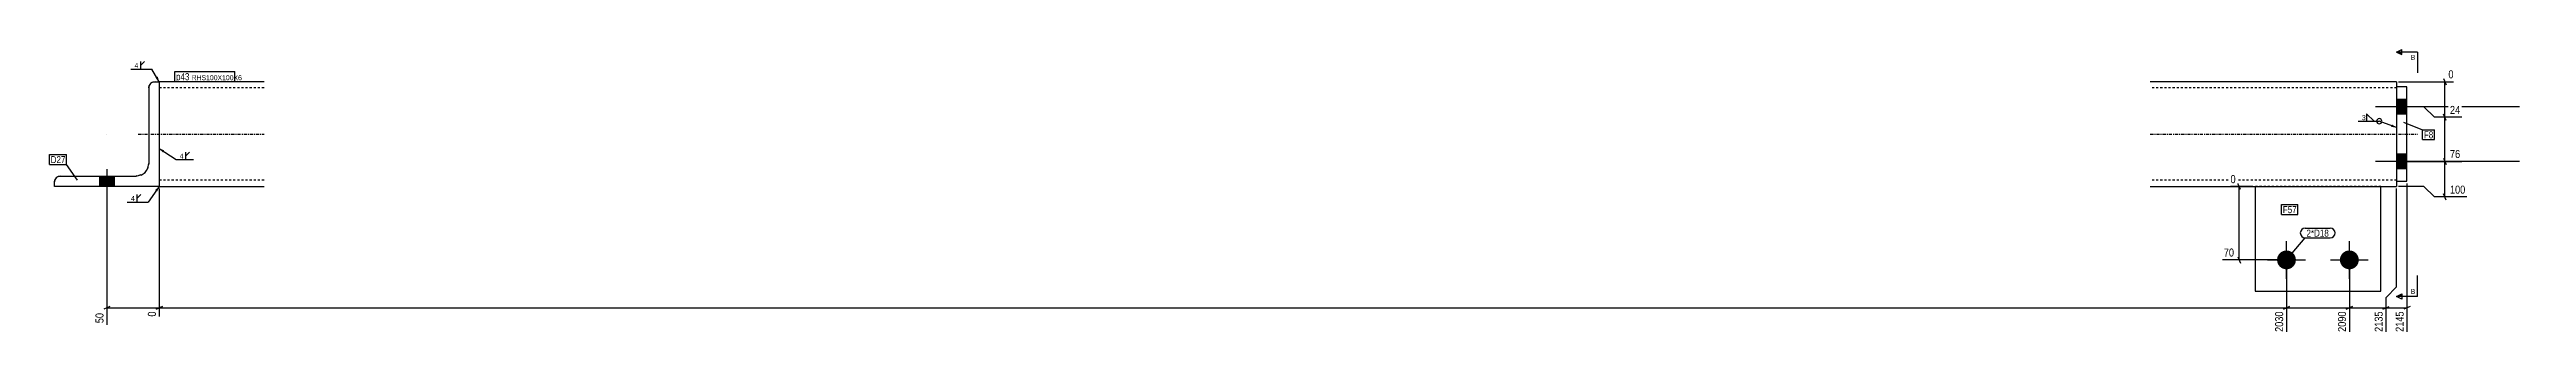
# Model space of a CAD drawing. Header units: millimetres. Extents: x 10 to 22808, y 3 to 649.
# Drawn here: x 20451 to 22808, y 3 to 274 of the extents above; entities that cross this region are included whole.
import ezdxf

# ---------------------------------------------------------------- set-up
doc = ezdxf.new("R2010")
doc.units = ezdxf.units.MM
doc.linetypes.add('DXK_LINE_DOT2', pattern=[3.9198, 1.9599, -1.9599])
doc.linetypes.add('DXK_LINE_DOT3', pattern=[5.9187, 2.979, -0.9799, 0.9799, -0.9799])
for name, color, linetype in [('MÅLSÆTNING', 7, 'Continuous'), ('STÅL', 7, 'Continuous'), ('TEKST', 7, 'Continuous')]:
    doc.layers.add(name, color=color, linetype=linetype)
doc.styles.add('Arial', font='ARIAL.TTF', dxfattribs={"height": 0.2})
doc.styles.add('Arial Narrow', font='ARIALN.TTF', dxfattribs={"height": 0.2})

msp = doc.modelspace()

# ---------------------------------------------------------------- hatches: boundary and pattern name
at = {"layer": 'STÅL', "linetype": 'Continuous'}
for points in [[(22700.7, 212.5), (22700.7, 226.5), (22690.7, 226.5), (22690.7, 212.5)], [(22700.7, 160.5), (22700.7, 174.5), (22690.7, 174.5), (22690.7, 160.5)], [(20512.7, 153.5), (20498.7, 153.5), (20498.7, 143.5), (20512.7, 143.5)], [(20512.7, 153.5), (20498.7, 153.5), (20498.7, 143.5), (20512.7, 143.5)], [(22576.7, 73.5, -1), (22594.7, 73.5, -1)], [(22636.7, 73.5, -1), (22654.7, 73.5, -1)]]:
    msp.add_hatch(color=96, dxfattribs=at).paths.add_polyline_path(points)
at = {"layer": 'TEKST', "linetype": 'Continuous'}
for points in [[(20554.2, 248.5), (20555.7, 243.5), (20552.1, 247.2)], [(22686.4, 202.7), (22690.7, 199.8), (22685.5, 200.3)], [(20559.1, 176), (20555.7, 179.7), (20560.5, 178)], [(20551.8, 140.2), (20555.7, 143.5), (20553.8, 138.7)]]:
    msp.add_hatch(color=3, dxfattribs=at).paths.add_polyline_path(points)

# ---------------------------------------------------------------- linework, layer by layer
at = {"layer": 'MÅLSÆTNING', "color": 7, "linetype": 'Continuous'}
for p, q in [((22692.7, 243.5), (22745.1, 243.5)), ((22735.6, 246.5), (22738, 240.5)), ((22736.8, 209.5), (22736.8, 243.5)), ((22716.8, 219.5), (22692.7, 219.5)), ((22716.8, 219.5), (22692.7, 219.5)), ((22726.8, 209.5), (22716.8, 219.5)), ((22726.8, 209.5), (22716.8, 219.5)), ((22738, 206.5), (22735.6, 212.5)), ((22738, 206.5), (22735.6, 212.5)), ((22752.9, 209.5), (22726.8, 209.5)), ((22752.9, 209.5), (22726.8, 209.5)), ((22736.8, 167.5), (22736.8, 209.5)), ((22692.7, 167.5), (22752.9, 167.5)), ((22692.7, 167.5), (22752.9, 167.5)), ((22735.6, 170.5), (22738, 164.5)), ((22735.6, 170.5), (22738, 164.5)), ((22736.8, 133.5), (22736.8, 167.5)), ((20505.7, 141.5), (20505.7, 11.6)), ((20555.7, 141.5), (20555.7, 19.4)), ((20555.7, 141.5), (20555.7, 19.4)), ((22553.7, 143.5), (22532.3, 143.5)), ((22541.7, 140.5), (22539.3, 146.5)), ((22540.5, 73.5), (22540.5, 143.5)), ((22690.7, 47.7), (22690.7, 141.5)), ((22690.7, 47.7), (22690.7, 141.5)), ((22716.8, 143.5), (22692.7, 143.5)), ((22700.7, 146.5), (22700.7, 4.8)), ((22726.8, 133.5), (22716.8, 143.5)), ((22757.8, 133.5), (22726.8, 133.5)), ((22738, 130.5), (22735.6, 136.5)), ((22583.7, 73.5), (22524.5, 73.5)), ((22539.3, 76.5), (22541.7, 70.5)), ((22585.7, 71.5), (22585.7, 4.8)), ((22585.7, 71.5), (22585.7, 4.8)), ((22645.7, 71.5), (22645.7, 4.8)), ((22680.7, 37.7), (22690.7, 47.7)), ((22680.7, 37.7), (22690.7, 47.7)), ((20508.7, 28.9), (20502.7, 26.5)), ((20505.7, 27.7), (20555.7, 27.7)), ((20558.7, 28.9), (20552.7, 26.5)), ((20552.7, 26.5), (20558.7, 28.9)), ((20555.7, 27.7), (22585.7, 27.7)), ((22588.7, 28.9), (22582.7, 26.5)), ((22582.7, 26.5), (22588.7, 28.9)), ((22585.7, 27.7), (22645.7, 27.7)), ((22642.7, 26.5), (22648.7, 28.9)), ((22677.7, 26.5), (22683.7, 28.9)), ((22680.7, 4.8), (22680.7, 37.7)), ((22680.7, 27.7), (22700.7, 27.7)), ((22703.7, 28.9), (22697.7, 26.5))]:
    msp.add_line(p, q, dxfattribs=at)
at = {"layer": 'STÅL', "color": 2, "linetype": 'Continuous'}
for p, q in [((20545.7, 237.5), (20546.1, 239.8)), ((20545.7, 237.5), (20545.7, 165.5)), ((20549.4, 243.1), (20551.7, 243.5)), ((20551.7, 243.5), (20555.7, 243.5)), ((20555.7, 243.5), (20555.7, 143.5)), ((20655.7, 243.5), (20555.7, 243.5)), ((22690.7, 243.5), (22455.7, 243.5)), ((22690.7, 243.5), (22690.7, 143.5)), ((22700.7, 238.5), (22690.7, 238.5)), ((22700.7, 148.5), (22700.7, 238.5)), ((20555.7, 231.5), (20555.7, 155.5)), ((20544.7, 160.9), (20545.7, 165.5)), ((20455.7, 147.5), (20456.1, 149.8)), ((20455.7, 143.5), (20455.7, 147.5)), ((20555.7, 143.5), (20455.7, 143.5)), ((20459.4, 153.1), (20461.7, 153.5)), ((20461.7, 153.5), (20533.7, 153.5)), ((20533.7, 153.5), (20538.2, 154.5)), ((20555.7, 143.5), (20655.7, 143.5)), ((22455.7, 143.5), (22690.7, 143.5)), ((22555.7, 143.5), (22555.7, 43.5)), ((22675.7, 43.5), (22675.7, 143.5)), ((22690.7, 148.5), (22700.7, 148.5)), ((22555.7, 43.5), (22675.7, 43.5))]:
    msp.add_line(p, q, dxfattribs=at)
at = {"layer": 'STÅL', "color": 7, "linetype": 'DXK_LINE_DOT2'}
for p, q in [((20546.1, 239.8), (20545.7, 237.5)), ((20551.7, 243.5), (20549.4, 243.1)), ((20555.7, 243.5), (20555.7, 231.5)), ((20655.7, 237.5), (20555.7, 237.5)), ((22690.7, 237.5), (22455.7, 237.5)), ((22690.7, 238.5), (22690.7, 148.5)), ((20545.7, 165.5), (20544.7, 160.9)), ((20456.1, 149.8), (20455.7, 147.5)), ((20461.7, 153.5), (20459.4, 153.1)), ((20538.2, 154.5), (20533.7, 153.5)), ((20555.7, 155.5), (20555.7, 143.5)), ((20655.7, 149.5), (20555.7, 149.5)), ((22690.7, 149.5), (22455.7, 149.5)), ((22675.7, 143.5), (22555.7, 143.5))]:
    msp.add_line(p, q, dxfattribs=at)
at = {"layer": 'STÅL', "color": 96, "linetype": 'Continuous'}
for p, q in [((22808.2, 219.5), (22670.7, 219.5)), ((22700.7, 226.5), (22690.7, 226.5)), ((22700.7, 212.5), (22690.7, 212.5)), ((22808.2, 167.5), (22670.7, 167.5)), ((22700.7, 174.5), (22690.7, 174.5)), ((20498.7, 153.5), (20498.7, 143.5)), ((20498.7, 153.5), (20498.7, 143.5)), ((20505.7, 160.1), (20505.7, 73.5)), ((20505.7, 160.1), (20505.7, 73.5)), ((20512.7, 153.5), (20512.7, 143.5)), ((20512.7, 153.5), (20512.7, 143.5)), ((22700.7, 160.5), (22690.7, 160.5)), ((22567.7, 73.5), (22603.7, 73.5)), ((22585.7, 55.5), (22585.7, 91.5)), ((22627.7, 73.5), (22663.7, 73.5)), ((22645.7, 55.5), (22645.7, 91.5))]:
    msp.add_line(p, q, dxfattribs=at)
at = {"layer": 'STÅL', "color": 7, "linetype": 'DXK_LINE_DOT3'}
for p, q in [((20505.7, 193.5), (20505.7, 193.5)), ((20535.7, 193.5), (20655.7, 193.5)), ((22455.7, 193.5), (22710.7, 193.5))]:
    msp.add_line(p, q, dxfattribs=at)
at = {"layer": 'STÅL', "color": 2, "linetype": 'Continuous'}
for centre, radius, start, end in [((20551.7, 237.5), 6, 112.5, 157.5), ((20461.7, 147.5), 6, 112.5, 157.5), ((20533.7, 165.5), 12, 292.5, 337.5)]:
    msp.add_arc(centre, radius, start, end, dxfattribs=at)
at = {"layer": 'STÅL', "color": 7, "linetype": 'DXK_LINE_DOT2'}
for centre, radius, start, end in [((20551.7, 237.5), 6, 112.5, 157.5), ((20461.7, 147.5), 6, 112.5, 157.5), ((20533.7, 165.5), 12, 292.5, 337.5)]:
    msp.add_arc(centre, radius, start, end, dxfattribs=at)
at = {"layer": 'TEKST', "color": 3, "linetype": 'Continuous'}
for p, q in [((20555.7, 243.5), (20548.7, 255.5)), ((22690.7, 199.8), (22674.2, 205.8)), ((20555.7, 143.5), (20545.2, 128.7))]:
    msp.add_line(p, q, dxfattribs=at)
msp.add_arc((22674.2, 205.8), 2.5, 270, 90, dxfattribs=at)

# ---------------------------------------------------------------- wipeouts: each hides what was drawn before it
at = {"color": 0}
for points in [[(20535.6, 256.1), (20535.6, 261.9), (20531.7, 261.9), (20531.7, 256.1)], [(20466.1, 165.8), (20466.1, 172.8), (20452.1, 172.8), (20452.1, 165.8)], [(20578.7, 169.7), (20578.7, 175.5), (20574.8, 175.5), (20574.8, 169.7)], [(22595.4, 118.1), (22595.4, 125.1), (22582.2, 125.1), (22582.2, 118.1)], [(22626.2, 95.7), (22626.2, 102.7), (22604.8, 102.7), (22604.8, 95.7)]]:
    msp.add_wipeout(points, dxfattribs=at).dxf.layer = 'TEKST'
at = {"color": 0, "linetype": 'Continuous'}
msp.add_wipeout([(22708.7, 264.3), (22708.7, 269.3), (22704.2, 269.3), (22704.2, 264.3)], dxfattribs=at).dxf.layer = 'TEKST'

# ---------------------------------------------------------------- next in the draw order: hatches: boundary and pattern name
at = {"layer": 'TEKST', "linetype": 'Continuous'}
msp.add_hatch(color=30, dxfattribs=at).paths.add_polyline_path([(22695.7, 271.8), (22695.7, 269.3), (22690.7, 271.8)])

# ---------------------------------------------------------------- next in the draw order: linework, layer by layer
at = {"layer": 'TEKST', "color": 3, "linetype": 'Continuous'}
for p, q in [((20538, 259.1), (20538, 262.6)), ((20538, 259.1), (20541.6, 262.6)), ((20528.6, 255.5), (20548.7, 255.5)), ((20538, 255.5), (20538, 259.1)), ((20555.7, 179.7), (20571.7, 169.1)), ((20571.7, 169.1), (20588.3, 169.1)), ((20581.2, 172.7), (20581.2, 176.3)), ((20581.2, 172.7), (20584.7, 176.3)), ((20581.2, 169.1), (20581.2, 172.7))]:
    msp.add_line(p, q, dxfattribs=at)
at = {"layer": 'TEKST', "color": 30, "linetype": 'Continuous'}
for p, q in [((22690.7, 271.8), (22695.7, 274.3)), ((22690.7, 271.8), (22695.7, 269.3)), ((22695.7, 269.3), (22695.7, 274.3))]:
    msp.add_line(p, q, dxfattribs=at)
at = {"layer": 'TEKST', "color": 7, "linetype": 'Continuous'}
for q in [(22690.7, 271.8), (22710.7, 251.8)]:
    msp.add_line((22710.7, 271.8), q, dxfattribs=at)

# ---------------------------------------------------------------- next in the draw order: texts
at = {"layer": 'TEKST', "color": 3, "style": 'Arial Narrow'}
for p in [(20532.1, 256.5), (20575.2, 170.1)]:
    msp.add_text('4', height=4.77, dxfattribs=at).set_placement(p)
at = {"layer": 'TEKST', "color": 3, "linetype": 'Continuous', "style": 'Arial'}
msp.add_text('B', height=4.78, dxfattribs=at).set_placement((22704.2, 264.3))

# ---------------------------------------------------------------- next in the draw order: wipeouts: each hides what was drawn before it
at = {"color": 0, "linetype": 'Continuous'}
for points, layer in [([(22746.7, 245.1), (22746.7, 256.3), (22738.6, 256.3), (22738.6, 245.1)], 'MÅLSÆTNING'), ([(22753, 211.1), (22753, 222.3), (22740.1, 222.3), (22740.1, 211.1)], 'MÅLSÆTNING'), ([(22753, 169.1), (22753, 180.3), (22740.1, 180.3), (22740.1, 169.1)], 'MÅLSÆTNING'), ([(22538.7, 145.1), (22538.7, 156.3), (22530.7, 156.3), (22530.7, 145.1)], 'MÅLSÆTNING'), ([(22757.9, 135.1), (22757.9, 146.3), (22740.1, 146.3), (22740.1, 135.1)], 'MÅLSÆTNING'), ([(22537.3, 75.1), (22537.3, 86.3), (22524.3, 86.3), (22524.3, 75.1)], 'MÅLSÆTNING'), ([(20504.1, 24.4), (20492.9, 24.4), (20492.9, 11.5), (20504.1, 11.5)], 'MÅLSÆTNING'), ([(20554.1, 25.9), (20542.9, 25.9), (20542.9, 17.8), (20554.1, 17.8)], 'MÅLSÆTNING'), ([(22584.1, 25.9), (22572.9, 25.9), (22572.9, 3.2), (22584.1, 3.2)], 'MÅLSÆTNING'), ([(22644.1, 25.9), (22632.9, 25.9), (22632.9, 3.2), (22644.1, 3.2)], 'MÅLSÆTNING'), ([(22699.1, 25.9), (22687.9, 25.9), (22687.9, 3.2), (22699.1, 3.2)], 'MÅLSÆTNING'), ([(22708.7, 41), (22708.7, 46), (22704.2, 46), (22704.2, 41)], 'TEKST')]:
    msp.add_wipeout(points, dxfattribs=at).dxf.layer = layer
at = {"color": 0}
for points in [[(20584.5, 244.9), (20584.5, 251.9), (20571.7, 251.9), (20571.7, 244.9)], [(22661.1, 206.4), (22661.1, 212.2), (22657.3, 212.2), (22657.3, 206.4)], [(22725.7, 189.4), (22725.7, 196.4), (22716.8, 196.4), (22716.8, 189.4)], [(20466.1, 165.8), (20466.1, 172.8), (20452.1, 172.8), (20452.1, 165.8)], [(20532.1, 129.3), (20532.1, 135.1), (20528.3, 135.1), (20528.3, 129.3)], [(22595.4, 118.1), (22595.4, 125.1), (22582.2, 125.1), (22582.2, 118.1)], [(22626.2, 95.7), (22626.2, 102.7), (22604.8, 102.7), (22604.8, 95.7)]]:
    msp.add_wipeout(points, dxfattribs=at).dxf.layer = 'TEKST'

# ---------------------------------------------------------------- next in the draw order: hatches: boundary and pattern name
at = {"layer": 'TEKST', "linetype": 'Continuous'}
msp.add_hatch(color=30, dxfattribs=at).paths.add_polyline_path([(22695.7, 41), (22695.7, 38.5), (22690.7, 38.5)])

# ---------------------------------------------------------------- next in the draw order: linework, layer by layer
at = {"layer": 'MÅLSÆTNING', "color": 7, "linetype": 'Continuous'}
for p, q in [((22645.7, 71.5), (22645.7, 4.8)), ((22648.7, 28.9), (22642.7, 26.5)), ((22645.7, 27.7), (22680.7, 27.7)), ((22677.7, 26.5), (22683.7, 28.9)), ((22680.7, 4.8), (22680.7, 37.7))]:
    msp.add_line(p, q, dxfattribs=at)
at = {"layer": 'TEKST', "color": 3, "linetype": 'Continuous'}
for p, q in [((22669.3, 205.8), (22662.2, 212.9)), ((22662.2, 212.9), (22662.2, 205.8)), ((22654.2, 205.8), (22674.2, 205.8)), ((22662.2, 205.8), (22669.3, 205.8)), ((20525.2, 128.7), (20545.2, 128.7)), ((20534.6, 132.3), (20534.6, 135.9)), ((20534.6, 132.3), (20538.1, 135.9)), ((20534.6, 128.7), (20534.6, 132.3))]:
    msp.add_line(p, q, dxfattribs=at)
at = {"layer": 'TEKST', "color": 7, "linetype": 'Continuous'}
for p, q in [((20450.9, 174), (20467.3, 174)), ((20450.9, 164.6), (20450.9, 174)), ((20467.3, 164.6), (20467.3, 174)), ((20450.9, 164.6), (20467.3, 164.6)), ((20477.7, 149.7), (20467.3, 164.6)), ((22581, 126.3), (22596.6, 126.3)), ((22581, 116.9), (22581, 126.3)), ((22596.6, 116.9), (22596.6, 126.3)), ((22581, 116.9), (22596.6, 116.9)), ((22585.7, 73.5), (22603.6, 94.5)), ((22603.6, 103.9), (22627.4, 103.9)), ((22603.6, 94.5), (22627.4, 94.5)), ((22710.7, 38.5), (22710.7, 58.5)), ((22710.7, 38.5), (22690.7, 38.5))]:
    msp.add_line(p, q, dxfattribs=at)
at = {"layer": 'TEKST', "color": 30, "linetype": 'Continuous'}
for p, q in [((22690.7, 38.5), (22695.7, 41)), ((22695.7, 41), (22695.7, 36))]:
    msp.add_line(p, q, dxfattribs=at)
at = {"layer": 'TEKST', "color": 3, "linetype": 'Continuous'}
msp.add_arc((22674.2, 205.8), 2.5, 90, 270, dxfattribs=at)
at = {"layer": 'TEKST', "color": 7, "linetype": 'Continuous'}
for centre, start, end in [((22603.6, 99.2), 90, 270), ((22627.4, 99.2), 270, 90)]:
    msp.add_arc(centre, 4.7, start, end, dxfattribs=at)

# ---------------------------------------------------------------- next in the draw order: texts
at = {"layer": 'MÅLSÆTNING', "color": 3, "linetype": 'Continuous', "style": 'Arial Narrow'}
for s, p in [('0', (22740.2, 246.7)), ('24', (22741.7, 212.7)), ('76', (22741.7, 170.7)), ('0', (22532.3, 146.7)), ('100', (22741.7, 136.7)), ('70', (22525.9, 76.7))]:
    msp.add_text(s, height=7.64, dxfattribs=at).set_placement(p)
for s, p in [('0', (20552.5, 19.4)), ('2030', (22582.5, 4.8)), ('2090', (22642.5, 4.8)), ('2145', (22697.5, 4.8)), ('50', (20502.5, 13.1))]:
    msp.add_text(s, height=7.64, rotation=90.0002, dxfattribs=at).set_placement(p)
at = {"layer": 'TEKST', "color": 3, "style": 'Arial Narrow'}
for s, height, p in [('3', 4.77, (22657.7, 206.8)), ('D27', 6.68, (20452.1, 165.8)), ('4', 4.77, (20528.7, 129.7)), ('F57', 6.68, (22582.2, 118.1)), ('2*D18', 6.68, (22604.8, 95.7))]:
    msp.add_text(s, height=height, dxfattribs=at).set_placement(p)
at = {"layer": 'TEKST', "color": 3, "linetype": 'Continuous', "style": 'Arial'}
msp.add_text('B', height=4.78, dxfattribs=at).set_placement((22704.2, 41))

# ---------------------------------------------------------------- next in the draw order: wipeouts: each hides what was drawn before it
at = {"color": 0}
for points in [[(20584.5, 244.9), (20584.5, 251.9), (20571.7, 251.9), (20571.7, 244.9)], [(22725.7, 189.4), (22725.7, 196.4), (22716.8, 196.4), (22716.8, 189.4)]]:
    msp.add_wipeout(points, dxfattribs=at).dxf.layer = 'TEKST'

# ---------------------------------------------------------------- next in the draw order: linework, layer by layer
at = {"layer": 'TEKST', "color": 7, "linetype": 'Continuous'}
for p, q in [((20570.5, 243.7), (20570.5, 253.1)), ((22697.4, 205), (22715.6, 197.6)), ((22715.6, 197.6), (22726.9, 197.6)), ((22715.6, 188.2), (22715.6, 197.6)), ((22726.9, 188.2), (22726.9, 197.6)), ((22715.6, 188.2), (22726.9, 188.2))]:
    msp.add_line(p, q, dxfattribs=at)

# ---------------------------------------------------------------- next in the draw order: texts
at = {"layer": 'TEKST', "color": 3, "style": 'Arial Narrow'}
msp.add_text('F8', height=6.68, dxfattribs=at).set_placement((22716.8, 189.4))

# ---------------------------------------------------------------- next in the draw order: wipeouts: each hides what was drawn before it
at = {"color": 0, "linetype": 'Continuous'}
msp.add_wipeout([(22679.1, 25.9), (22667.9, 25.9), (22667.9, 3.2), (22679.1, 3.2)], dxfattribs=at).dxf.layer = 'MÅLSÆTNING'
at = {"color": 0}
msp.add_wipeout([(20626.7, 244.9), (20626.7, 249.9), (20586.6, 249.9), (20586.6, 244.9)], dxfattribs=at).dxf.layer = 'TEKST'

# ---------------------------------------------------------------- next in the draw order: linework, layer by layer
at = {"layer": 'TEKST', "color": 30, "linetype": 'Continuous'}
msp.add_line((22695.7, 36), (22690.7, 38.5), dxfattribs=at)

# ---------------------------------------------------------------- next in the draw order: texts
at = {"layer": 'MÅLSÆTNING', "color": 3, "linetype": 'Continuous', "style": 'Arial Narrow'}
msp.add_text('2135', height=7.64, rotation=90.0002, dxfattribs=at).set_placement((22677.5, 4.8))

# ---------------------------------------------------------------- next in the draw order: wipeouts: each hides what was drawn before it
at = {"color": 0}
msp.add_wipeout([(20626.7, 244.9), (20626.7, 249.9), (20586.6, 249.9), (20586.6, 244.9)], dxfattribs=at).dxf.layer = 'TEKST'

# ---------------------------------------------------------------- next in the draw order: linework, layer by layer
at = {"layer": 'TEKST', "color": 7, "linetype": 'Continuous'}
for p, q in [((20570.5, 253.1), (20627.9, 253.1)), ((20570.5, 243.7), (20627.9, 243.7)), ((20627.9, 243.7), (20627.9, 253.1))]:
    msp.add_line(p, q, dxfattribs=at)

# ---------------------------------------------------------------- next in the draw order: texts
at = {"layer": 'TEKST', "color": 3, "style": 'Arial Narrow'}
for s, height, p in [('p43', 6.68, (20571.7, 244.9)), ('RHS100X100X6', 4.772, (20586.6, 244.9))]:
    msp.add_text(s, height=height, dxfattribs=at).set_placement(p)

doc.saveas('drawing.dxf')
